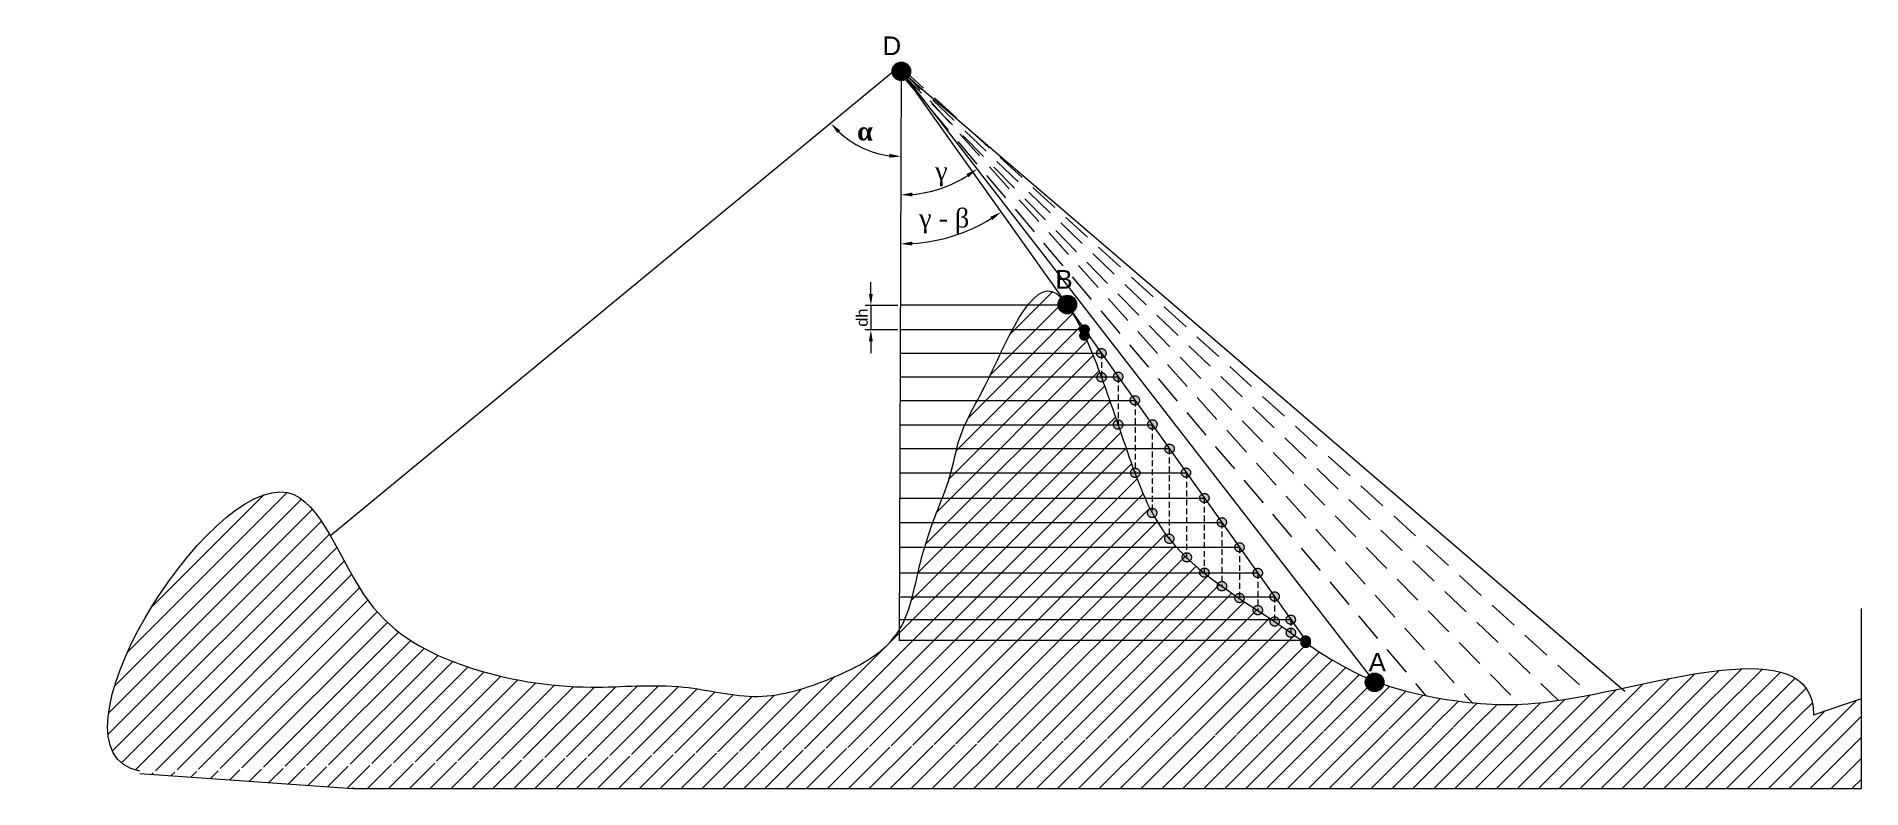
# Paper-space layout 'Sheet1' of a CAD drawing. Header units: millimetres. Extents: x -27 to 1000, y 26 to 187.
# Drawn here: x -27.4 to 364.5, y 25.7 to 187.3 of the extents above; entities outside this region: 1.
import ezdxf

# ---------------------------------------------------------------- set-up
doc = ezdxf.new("R2010")
doc.units = ezdxf.units.MM
doc.linetypes.add('DASH2', pattern=[19.05, 12.7, -6.35])
doc.linetypes.add('DASHED', pattern=[19.05, 12.7, -6.35])
doc.styles.get("Standard").update_dxf_attribs({"font": 'arial.ttf'})
doc.dimstyles.new('ISO-25', dxfattribs={"dimtxt": 2.5, "dimasz": 2.5, "dimexe": 1.25, "dimexo": 0.625, "dimtad": 1, "dimtxsty": 'Standard', "dimcen": 2.5, "dimadec": 0, "dimazin": 0, "dimtfac": 1, "dimtmove": 0, "dimatfit": 3, "dimfxl": 1, "dimarcsym": 0})

# ---------------------------------------------------------------- blocks, each defined once
blk = doc.blocks.new('*D14')
at = {"color": 0, "lineweight": -2}
blk.add_arc((158.28, 181.07), 19.59, 226.8236, 262.4723, dxfattribs=at)
at = {"color": 0}
for points in [[(145.18, 167.07), (144.57, 166.5), (143.16, 168.6)], [(155.69, 161.23), (155.74, 162.06), (158.21, 161.48)]]:
    blk.add_solid(points, dxfattribs=at)
at = {"layer": 'Defpoints', "color": 0}
for p in [(158.29, 181.08), (158.28, 180), (147.4, 164.77), (35.75, 80.04), (157.82, 57.47)]:
    blk.add_point(p, dxfattribs=at)
blk = doc.blocks.new('*D20')
at = {"color": 0, "lineweight": -2}
blk.add_arc((158.28, 179.81), 26.59, 275.1771, 302.3606, dxfattribs=at)
at = {"color": 0}
for points in [[(172.75, 157.01), (172.27, 157.69), (174.55, 158.79)], [(160.66, 153.75), (160.69, 152.92), (158.18, 153.22)]]:
    blk.add_solid(points, dxfattribs=at)
at = {"layer": 'Defpoints', "color": 0}
for p in [(158.28, 180), (158.29, 179.79), (164, 153.85), (157.82, 57.47), (259.93, 48.52)]:
    blk.add_point(p, dxfattribs=at)
blk = doc.blocks.new('*D13')
at = {"color": 0, "lineweight": -2}
blk.add_arc((158.27, 179.68), 36.99, 273.6614, 301.5379, dxfattribs=at)
at = {"color": 0}
for points in [[(177.85, 147.81), (177.39, 148.51), (179.71, 149.54)], [(160.62, 143.19), (160.65, 142.36), (158.14, 142.7)]]:
    blk.add_solid(points, dxfattribs=at)
at = {"layer": 'Defpoints', "color": 0}
for p in [(158.2, 179.79), (158.28, 180), (165.75, 143.46), (157.82, 57.47), (246, 56.3)]:
    blk.add_point(p, dxfattribs=at)
blk = doc.blocks.new('*D19')
at = {"color": 0, "linetype": 'DASH2', "lineweight": -2}
for p, q in [((151.75, 131.97), (151.75, 134.47)), ((157.53, 129.47), (150.5, 129.47)), ((151.75, 129.47), (151.75, 124.24)), ((157.53, 124.24), (150.5, 124.24)), ((151.75, 121.74), (151.75, 119.24))]:
    blk.add_line(p, q, dxfattribs=at)
at = {"color": 0}
for points in [[(151.34, 131.97), (152.17, 131.97), (151.75, 129.47)], [(152.17, 121.74), (151.34, 121.74), (151.75, 124.24)]]:
    blk.add_solid(points, dxfattribs=at)
at = {"layer": 'Defpoints', "color": 0}
for p in [(158.15, 129.47), (151.75, 124.24), (158.15, 124.24)]:
    blk.add_point(p, dxfattribs=at)
at = {"color": 0, "linetype": 'DASH2', "insert": (149.86, 126.86), "char_height": 2.5, "attachment_point": 5, "rotation": 90}
blk.add_mtext('dh', dxfattribs=at)

psp = doc.layouts.new('Sheet1')

# ---------------------------------------------------------------- hatches: boundary and pattern name
at = {"linetype": 'DASH2'}
h = psp.add_hatch(color=256, dxfattribs=at)
h.set_gradient(color1=(20, 0, 0), color2=(0, 0, 0), one_color=1)
edge = h.paths.add_edge_path()
edge.add_arc((158.294, 179.778), 2, 0, 360)
h = psp.add_hatch()
h.set_pattern_fill('ANSI31', color=256, style=0)
edge = h.paths.add_edge_path()
edge.add_spline(control_points=[(-5.263, 29.413), (-27.433, 33.734), (25.27, 118.455), (40.726, 63.033), (64.972, 50.442), (89.25, 46.437), (110.283, 48.779), (127.692, 43.896), (143.521, 49.032), (159.326, 57.089), (161.611, 72.725), (165.304, 83.909), (169.053, 92.669), (170.758, 102.783), (178.079, 113.962), (187.534, 139.238), (196.957, 125.188), (201.383, 114.195), (206.72, 98.221), (214.53, 76.285), (236.638, 63.42), (256.275, 48.614), (278.441, 43.818), (307.105, 42.775), (354.217, 60.106), (354.217, 41.539)], knot_values=[0, 0, 0, 0, 67.7632998, 96.9122438, 122.0208376, 149.2519919, 169.1487661, 185.1900583, 201.5973587, 218.4289595, 234.1587406, 245.6461264, 254.1586157, 262.8004358, 275.1874203, 300.1810651, 306.263645, 318.5148888, 337.7453449, 356.2670938, 386.516552, 410.4030417, 430.4299628, 451.3215757, 507.0248597, 507.0248597, 507.0248597, 507.0248597], degree=3, periodic=0)
edge.add_line((-5.263, 28.942), (40.5, 25.7))
edge.add_line((40.5, 25.7), (364.5, 25.7))
edge.add_line((364.5, 25.7), (364.5, 45.049))
edge.add_line((354.217, 41.539), (364.5, 45.049))
h = psp.add_hatch(color=256)
h.set_gradient(color1=(20, 0, 0), color2=(0, 0, 0), one_color=1)
edge = h.paths.add_edge_path()
edge.add_arc((193.946, 129.671), 2, 0, 360)
h = psp.add_hatch(color=256, dxfattribs=at)
h.set_gradient(color1=(20, 0, 0), color2=(0, 0, 0), one_color=1)
edge = h.paths.add_edge_path()
edge.add_arc((245.125, 56.985), 1, 0, 360)
edge = h.paths.add_edge_path()
edge.add_arc((245.121, 57.504), 1, 0, 360)
edge = h.paths.add_edge_path()
edge.add_arc((241.963, 59.162), 1, 0, 360)
edge = h.paths.add_edge_path()
edge.add_arc((241.929, 61.965), 1, 0, 360)
edge = h.paths.add_edge_path()
edge.add_arc((238.477, 61.589), 1, 0, 360)
edge = h.paths.add_edge_path()
edge.add_arc((238.477, 66.955), 1, 0, 360)
edge = h.paths.add_edge_path()
edge.add_arc((234.853, 64.016), 1, 0, 360)
edge = h.paths.add_edge_path()
edge.add_arc((234.853, 72.014), 1, 0, 360)
edge = h.paths.add_edge_path()
edge.add_arc((230.927, 66.626), 1, 0, 360)
edge = h.paths.add_edge_path()
edge.add_arc((230.925, 77.507), 1, 0, 360)
edge = h.paths.add_edge_path()
edge.add_arc((227.118, 82.889), 1, 0, 360)
edge = h.paths.add_edge_path()
edge.add_arc((227.147, 69.164), 1, 0, 360)
edge = h.paths.add_edge_path()
edge.add_arc((223.387, 72.071), 1, 0, 360)
edge = h.paths.add_edge_path()
edge.add_arc((223.383, 88.111), 1, 0, 360)
edge = h.paths.add_edge_path()
edge.add_arc((219.613, 75.366), 1, 0, 360)
edge = h.paths.add_edge_path()
edge.add_arc((219.431, 93.559), 1, 0, 360)
edge = h.paths.add_edge_path()
edge.add_arc((215.852, 79.352), 1, 0, 360)
edge = h.paths.add_edge_path()
edge.add_arc((215.906, 98.686), 1, 0, 360)
edge = h.paths.add_edge_path()
edge.add_arc((212.167, 84.907), 1, 0, 360)
edge = h.paths.add_edge_path()
edge.add_arc((212.22, 103.921), 1, 0, 360)
edge = h.paths.add_edge_path()
edge.add_arc((208.535, 93.506), 1, 0, 360)
edge = h.paths.add_edge_path()
edge.add_arc((208.448, 109.093), 1, 0, 360)
edge = h.paths.add_edge_path()
edge.add_arc((204.85, 103.885), 1, 0, 360)
edge = h.paths.add_edge_path()
edge.add_arc((204.863, 114.156), 1, 0, 360)
edge = h.paths.add_edge_path()
edge.add_arc((201.281, 114.042), 1, 0, 360)
edge = h.paths.add_edge_path()
edge.add_arc((201.261, 119.219), 1, 0, 360)
edge = h.paths.add_edge_path()
edge.add_arc((197.644, 122.984), 1, 0, 360)
edge = h.paths.add_edge_path()
edge.add_arc((197.646, 124.299), 1, 0, 360)
h = psp.add_hatch(color=256, dxfattribs=at)
h.set_gradient(color1=(20, 0, 0), color2=(0, 0, 0), one_color=1)
edge = h.paths.add_edge_path()
edge.add_arc((197.644, 122.984), 1, 0, 360)
h = psp.add_hatch(color=256, dxfattribs=at)
h.set_gradient(color1=(20, 0, 0), color2=(0, 0, 0), one_color=1)
edge = h.paths.add_edge_path()
edge.add_arc((197.646, 124.299), 1, 0, 360)
h = psp.add_hatch(color=256, dxfattribs=at)
h.set_gradient(color1=(20, 0, 0), color2=(0, 0, 0), one_color=1)
edge = h.paths.add_edge_path()
edge.add_arc((245.121, 57.504), 1, 0, 360)
h = psp.add_hatch(color=256, dxfattribs=at)
h.set_gradient(color1=(20, 0, 0), color2=(0, 0, 0), one_color=1)
edge = h.paths.add_edge_path()
edge.add_arc((245.125, 56.985), 1, 0, 360)
h = psp.add_hatch(color=256)
h.set_gradient(color1=(20, 0, 0), color2=(0, 0, 0), one_color=1)
edge = h.paths.add_edge_path()
edge.add_arc((259.935, 48.516), 2, 0, 360)

# ---------------------------------------------------------------- linework, layer by layer
for p, q in [((158.289, 181.076), (35.754, 80.038)), ((158.276, 179.999), (157.822, 57.468)), ((158.197, 179.795), (245.996, 56.3)), ((158.276, 179.802), (313.673, 46.611)), ((158.289, 179.795), (259.935, 48.516)), ((158.091, 124.307), (197.646, 124.307)), ((158.064, 119.233), (201.253, 119.233)), ((158.052, 114.159), (204.859, 114.159)), ((157.986, 109.085), (208.458, 109.085)), ((157.992, 103.826), (212.197, 103.826)), ((158.005, 98.716), (215.841, 98.716)), ((158.043, 93.524), (219.483, 93.524)), ((157.961, 88.096), (223.326, 88.096)), ((157.984, 82.856), (227.116, 82.856)), ((157.943, 77.518), (230.938, 77.518)), ((157.878, 72), (234.868, 72)), ((157.861, 66.905), (238.477, 66.905)), ((364.5, 25.7), (364.5, 64.399)), ((157.838, 61.981), (241.936, 61.981)), ((245.113, 57.517), (157.764, 57.517)), ((354.217, 41.539), (364.5, 45.049)), ((40.5, 25.929), (40.5, 25.7)), ((40.5, 25.7), (364.5, 25.7))]:
    psp.add_line(p, q)
at = {"linetype": 'DASH2', "ltscale": 0.5}
for p, q in [((158.08, 180.52), (281.015, 43.971)), ((158.388, 180.468), (306.208, 45.912)), ((158.133, 179.259), (270.952, 45.641)), ((158.193, 179.608), (291.133, 43.763)), ((158.22, 180.202), (299.484, 44.512))]:
    psp.add_line(p, q, dxfattribs=at)
at = {"ltscale": 0.25}
psp.add_line((193.927, 129.569), (158.088, 129.569), dxfattribs=at)
at = {"linetype": 'DASHED', "ltscale": 0.1}
for p, q in [((197.646, 124.307), (197.64, 122.991)), ((201.253, 119.233), (201.272, 114.036)), ((204.861, 114.16), (204.861, 103.849)), ((208.482, 109.065), (208.482, 93.466)), ((212.197, 103.826), (212.159, 85.028)), ((215.84, 98.716), (215.84, 79.346)), ((219.512, 93.512), (219.512, 75.426)), ((223.351, 88.149), (223.351, 71.992)), ((227.116, 82.856), (227.132, 69.246)), ((230.922, 77.511), (230.922, 66.614)), ((234.834, 72.001), (234.834, 63.988)), ((238.471, 66.918), (238.471, 61.47)), ((241.956, 61.965), (241.956, 59.142)), ((245.127, 57.512), (245.127, 56.975))]:
    psp.add_line(p, q, dxfattribs=at)
psp.add_lwpolyline([(-5.263, 28.942), (40.5, 25.7), (364.5, 25.7), (364.5, 45.049)])
for centre in [(158.294, 179.778), (193.946, 129.671), (259.935, 48.516)]:
    psp.add_circle(centre, 2)
at = {"linetype": 'DASH2'}
for centre in [(197.644, 122.984), (197.646, 124.299), (201.261, 119.219), (201.281, 114.042), (204.863, 114.156), (208.448, 109.093), (204.85, 103.885), (212.22, 103.921), (215.906, 98.686), (208.535, 93.506), (219.431, 93.559), (223.383, 88.111), (212.167, 84.907), (227.118, 82.889), (215.852, 79.352), (230.925, 77.507), (219.613, 75.366), (223.387, 72.071), (234.853, 72.014), (227.147, 69.164), (230.927, 66.626), (238.477, 66.955), (234.853, 64.016), (241.929, 61.965), (238.477, 61.589), (241.963, 59.162), (245.121, 57.504), (245.125, 56.985)]:
    psp.add_circle(centre, 1, dxfattribs=at)
at = {"start_tangent": (-0.9815345, 0.191285), "end_tangent": (0, -1)}
psp.add_spline([(-5.263, 29.413), (26.504, 89.27), (43.913, 65.891), (64.805, 51.963), (91.666, 47.486), (111.562, 47.486), (127.48, 45.497), (143.397, 49.476), (157.325, 58.927), (162.299, 73.85), (165.793, 84.793), (168.727, 92.784), (170.902, 101.147), (176.314, 112.29), (191.647, 132.027), (195.415, 127.252), (200.508, 116.11), (206.875, 97.964), (214.515, 81.091), (237.907, 61.911), (258.301, 49.476), (277.7, 44.502), (298.592, 44.502), (354.217, 41.539)], degree=3, dxfattribs=at)
at = {"linetype": 'DASH2'}
for p in [(197.604, 124.264), (197.64, 124.307), (1000, 124.307)]:
    psp.add_point(p, dxfattribs=at)

# ---------------------------------------------------------------- texts
at = {"linetype": 'DASH2', "insert": (154.228, 187.262), "char_height": 4, "width": 27.30156, "attachment_point": 1}
psp.add_mtext('{D}', dxfattribs=at)
at = {"attachment_point": 1}
for s, insert, char_height, width in [('{\\fTimes New Roman|b1|i0|c1|p0;\\H2x;α}', (148.797, 168.915), 2, 15.32147), ('{\\fTimes New Roman|b0|i0|c1|p0;\\H2x;γ}', (165.557, 160.375), 2, 2.25866), ('{\\fTimes New Roman|b0|i0|c1|p0;\\H2x;γ - β}', (162.108, 150.234), 2, 23.19898), ('{B}', (191.357, 137.083), 4, 18.22616), ('{A}', (258.644, 54.841), 4, 27.37796)]:
    psp.add_mtext(s, dxfattribs=dict(at, insert=insert, char_height=char_height, width=width))

# ---------------------------------------------------------------- dimensions: what is measured, and where the dimension line sits
dim = psp.add_angular_dim_2l(base=(147.4, 164.774), line1=((158.289, 181.076), (35.754, 80.038)), line2=((158.276, 179.999), (157.822, 57.468)), text=' ', dimstyle='ISO-25', override={"dimscale": 0, "dimtxt": 2.5, "dimasz": 2.5, "dimexe": 1.25, "dimexo": 0.625, "dimgap": 0.625, "dimcen": 2.5})
dim.commit()
dim.dimension.update_dxf_attribs({"geometry": '*D14', "text_midpoint": (149.891, 163.362), "dimtype": 130})
for base, line1, picture, middle in [((164.004, 153.848), ((158.289, 179.795), (259.935, 48.516)), '*D20', (166.227, 156.412)), ((165.751, 143.462), ((158.197, 179.795), (245.996, 56.3)), '*D13', (168.891, 146.217))]:
    dim = psp.add_angular_dim_2l(base=base, line1=line1, line2=((158.276, 179.999), (157.822, 57.468)), text=' ', dimstyle='ISO-25', override={"dimscale": 0, "dimtxt": 2.5, "dimasz": 2.5, "dimexe": 1.25, "dimexo": 0.625, "dimgap": 0.625, "dimcen": 2.5})
    dim.commit()
    dim.dimension.update_dxf_attribs({"geometry": picture, "text_midpoint": middle})
at = {"linetype": 'DASH2'}
dim = psp.add_linear_dim(base=(151.755, 124.24), p1=(158.155, 129.474), p2=(158.155, 124.24), angle=90, text='dh', dimstyle='ISO-25', override={"dimscale": 0, "dimtxt": 2.5, "dimasz": 2.5, "dimexe": 1.25, "dimexo": 0.625, "dimgap": 0.625, "dimcen": 2.5}, dxfattribs=at)
dim.commit()
dim.dimension.update_dxf_attribs({"geometry": '*D19', "text_midpoint": (151.755, 126.857), "dimtype": 128})

doc.saveas('drawing.dxf')
